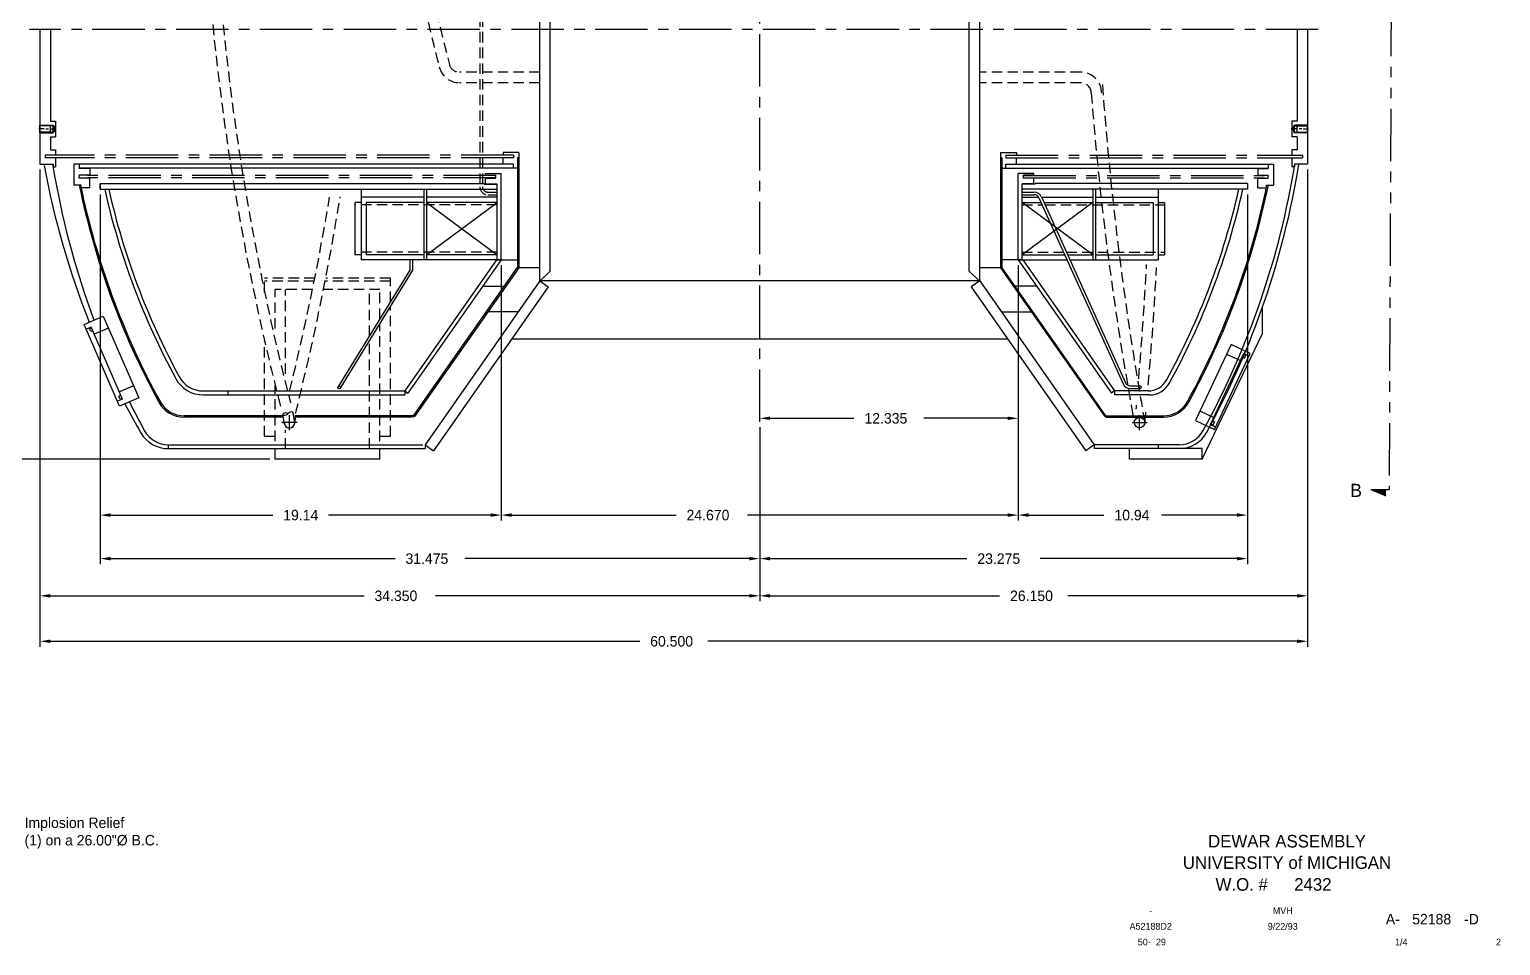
# Model space of a CAD drawing. Extents: x 3 to 138, y 0 to 89.
# Drawn here: x 66.9 to 137.1, y 0.2 to 43.9 of the extents above; entities that cross this region are included whole.
import ezdxf
from ezdxf.enums import TextEntityAlignment as Align

# ---------------------------------------------------------------- set-up
doc = ezdxf.new("R2010")
doc.units = 0
doc.header["$LTSCALE"] = 2
doc.header["$MEASUREMENT"] = 0
for name, pattern in [('CENTER', [2, 1.25, -0.25, 0.25, -0.25]), ('HIDDEN', [0.375, 0.25, -0.125]), ('PHANTOM', [2.5, 1.25, -0.25, 0.25, -0.25, 0.25, -0.25])]:
    doc.linetypes.add(name, pattern=pattern)
for name, color, linetype in [('CEN', 12, 'CENTER'), ('CUT', 10, 'PHANTOM'), ('DIM', 8, 'CONTINUOUS'), ('DWG', 13, 'CONTINUOUS'), ('HID', 6, 'HIDDEN'), ('TITLE', 5, 'CONTINUOUS')]:
    doc.layers.add(name, color=color, linetype=linetype)

msp = doc.modelspace()

# ---------------------------------------------------------------- linework, layer by layer
at = {"layer": 'CEN'}
for p, q in [((101.772, 25.175), (101.772, 63.086)), ((128.422, 43.899), (66.922, 43.899)), ((67.63, 39.149), (67.373, 39.149)), ((67.697, 39.149), (67.832, 39.149)), ((67.9, 39.149), (68.202, 39.149)), ((127.445, 39.149), (127.142, 39.149)), ((127.647, 39.149), (127.512, 39.149)), ((127.715, 39.149), (127.972, 39.149)), ((90.022, 37.9), (67.672, 37.9)), ((67.672, 37.9), (67.672, 37.774)), ((90.022, 37.774), (67.672, 37.774)), ((90.022, 37.9), (90.022, 37.774)), ((113.522, 37.9), (113.522, 37.774)), ((113.522, 37.9), (127.672, 37.9)), ((113.522, 37.774), (127.672, 37.774)), ((127.672, 37.9), (127.672, 37.774)), ((89.187, 36.937), (69.297, 36.937)), ((69.297, 36.812), (69.297, 36.937)), ((89.187, 36.812), (69.297, 36.812)), ((114.357, 36.937), (126.047, 36.937)), ((114.357, 36.812), (126.047, 36.812)), ((126.047, 36.812), (126.047, 36.937)), ((79.333, 24.779), (79.333, 25.499)), ((119.903, 24.779), (119.903, 25.499)), ((79.693, 25.139), (78.973, 25.139)), ((119.543, 25.139), (120.263, 25.139))]:
    msp.add_line(p, q, dxfattribs=at)
at = {"layer": 'CUT'}
for p, q in [((131.911, 45.116), (131.811, 21.948)), ((130.935, 21.948), (131.811, 21.948)), ((130.935, 21.948), (131.657, 21.645))]:
    msp.add_line(p, q, dxfattribs=at)
msp.add_solid([(130.935, 21.948), (131.657, 21.948), (131.657, 21.645)], dxfattribs=at)
at = {"layer": 'DIM'}
for p, q in [((67.422, 37.212), (67.422, 14.446)), ((127.922, 37.212), (127.922, 14.446)), ((70.297, 36.024), (70.297, 18.39)), ((125.047, 36.024), (125.047, 18.39)), ((85.872, 35.649), (89.247, 33.149)), ((85.872, 33.149), (89.247, 35.649)), ((117.672, 33.149), (114.297, 35.649)), ((117.672, 35.649), (114.297, 33.149)), ((89.437, 32.649), (89.437, 20.468)), ((114.107, 32.649), (114.107, 20.468)), ((101.772, 25.425), (101.772, 25.605)), ((102.272, 25.345), (106.273, 25.345)), ((113.607, 25.345), (109.606, 25.345)), ((101.772, 24.925), (101.772, 16.616)), ((114.107, 25.261), (114.107, 25.085)), ((78.397, 23.399), (64.785, 23.399)), ((114.107, 23.031), (114.107, 20.468)), ((70.797, 20.728), (78.534, 20.728)), ((88.937, 20.728), (81.201, 20.728)), ((89.437, 21.017), (89.437, 20.468)), ((89.937, 20.728), (97.782, 20.728)), ((113.607, 20.728), (101.198, 20.728)), ((114.607, 20.728), (118.202, 20.728)), ((124.547, 20.728), (120.952, 20.728)), ((70.797, 18.65), (84.368, 18.65)), ((101.272, 18.65), (87.701, 18.65)), ((102.272, 18.65), (111.66, 18.65)), ((124.547, 18.65), (115.16, 18.65)), ((67.922, 16.876), (82.889, 16.876)), ((101.272, 16.876), (86.306, 16.876)), ((102.272, 16.876), (113.222, 16.876)), ((127.422, 16.876), (116.472, 16.876)), ((67.922, 14.706), (96.047, 14.706)), ((127.422, 14.706), (99.297, 14.706))]:
    msp.add_line(p, q, dxfattribs=at)
for points in [[(102.272, 25.262), (102.272, 25.428), (101.772, 25.345)], [(113.607, 25.262), (113.607, 25.428), (114.107, 25.345)], [(70.797, 20.645), (70.797, 20.811), (70.297, 20.728)], [(88.937, 20.645), (88.937, 20.811), (89.437, 20.728)], [(89.937, 20.645), (89.937, 20.811), (89.437, 20.728)], [(113.607, 20.645), (113.607, 20.811), (114.107, 20.728)], [(114.607, 20.645), (114.607, 20.811), (114.107, 20.728)], [(124.547, 20.645), (124.547, 20.811), (125.047, 20.728)], [(70.797, 18.566), (70.797, 18.733), (70.297, 18.65)], [(101.272, 18.566), (101.272, 18.733), (101.772, 18.65)], [(102.272, 18.566), (102.272, 18.733), (101.772, 18.65)], [(124.547, 18.566), (124.547, 18.733), (125.047, 18.65)], [(67.922, 16.793), (67.922, 16.96), (67.422, 16.876)], [(101.272, 16.793), (101.272, 16.96), (101.772, 16.876)], [(102.272, 16.793), (102.272, 16.96), (101.772, 16.876)], [(127.422, 16.793), (127.422, 16.96), (127.922, 16.876)], [(67.922, 14.623), (67.922, 14.789), (67.422, 14.706)], [(127.422, 14.623), (127.422, 14.789), (127.922, 14.706)]]:
    msp.add_solid(points, dxfattribs=at)
at = {"layer": 'DWG'}
for p, q in [((91.272, 31.899), (91.272, 55.899)), ((112.272, 31.899), (112.272, 55.899)), ((91.772, 32.369), (91.772, 55.429)), ((111.772, 32.369), (111.772, 55.429)), ((67.422, 43.899), (67.422, 37.472)), ((67.922, 43.899), (67.922, 39.524)), ((127.422, 43.899), (127.422, 39.524)), ((127.922, 43.899), (127.922, 37.472)), ((67.422, 38.962), (67.422, 39.337)), ((67.422, 39.337), (68.047, 39.337)), ((67.922, 39.524), (68.172, 39.524)), ((68.047, 39.3), (68.047, 39.337)), ((68.172, 39.524), (68.172, 38.774)), ((127.172, 39.524), (127.172, 38.774)), ((127.422, 39.524), (127.172, 39.524)), ((127.297, 39.3), (127.297, 39.337)), ((127.922, 39.337), (127.297, 39.337)), ((127.922, 38.962), (127.922, 39.337)), ((68.047, 39.3), (67.422, 39.3)), ((68.047, 38.999), (67.422, 38.999)), ((67.422, 38.962), (68.047, 38.962)), ((67.922, 38.774), (67.922, 38.149)), ((67.922, 38.774), (68.172, 38.774)), ((68.084, 39.3), (68.047, 39.3)), ((68.047, 38.999), (68.047, 39.3)), ((68.084, 38.999), (68.047, 38.999)), ((68.047, 38.962), (68.047, 38.999)), ((68.084, 39.3), (68.131, 39.149)), ((68.084, 38.999), (68.084, 39.3)), ((68.131, 39.149), (68.084, 38.999)), ((127.422, 38.774), (127.172, 38.774)), ((127.261, 39.3), (127.213, 39.149)), ((127.213, 39.149), (127.261, 38.999)), ((127.261, 38.999), (127.261, 39.3)), ((127.261, 39.3), (127.297, 39.3)), ((127.261, 38.999), (127.297, 38.999)), ((127.297, 38.999), (127.297, 39.3)), ((127.297, 39.3), (127.922, 39.3)), ((127.297, 38.962), (127.297, 38.999)), ((127.297, 38.999), (127.922, 38.999)), ((127.922, 38.962), (127.297, 38.962)), ((127.422, 38.774), (127.422, 38.149)), ((67.922, 38.149), (68.172, 38.149)), ((68.172, 38.149), (68.172, 37.907)), ((90.272, 38.024), (89.522, 38.024)), ((89.522, 38.024), (89.522, 37.904)), ((90.272, 38.024), (90.272, 37.774)), ((113.272, 38.024), (113.272, 37.774)), ((113.272, 38.024), (114.022, 38.024)), ((114.022, 38.024), (114.022, 37.904)), ((127.422, 38.149), (127.172, 38.149)), ((127.172, 38.149), (127.172, 37.907)), ((67.422, 37.472), (68.047, 37.472)), ((68.172, 37.907), (67.672, 37.907)), ((68.172, 37.767), (67.672, 37.767)), ((68.047, 37.472), (68.047, 37.347)), ((68.047, 37.347), (68.172, 37.347)), ((68.172, 37.767), (68.172, 37.347)), ((69.047, 37.464), (69.047, 36.464)), ((69.297, 37.464), (69.047, 37.464)), ((90.022, 37.464), (69.297, 37.464)), ((69.297, 37.464), (69.297, 37.267)), ((90.022, 37.274), (69.297, 37.274)), ((69.797, 37.267), (69.297, 37.267)), ((69.797, 37.267), (69.797, 36.942)), ((90.022, 37.904), (89.522, 37.904)), ((90.022, 37.769), (89.522, 37.769)), ((89.522, 37.467), (89.522, 37.769)), ((90.022, 37.467), (89.522, 37.467)), ((90.022, 37.904), (90.022, 37.769)), ((90.022, 37.274), (90.022, 37.467)), ((90.209, 37.274), (90.022, 37.274)), ((90.209, 37.774), (90.209, 37.274)), ((90.272, 37.774), (90.209, 37.774)), ((90.209, 37.769), (90.272, 37.769)), ((90.209, 37.769), (90.209, 32.524)), ((90.272, 37.769), (90.272, 32.524)), ((113.272, 37.774), (113.335, 37.774)), ((113.335, 37.769), (113.272, 37.769)), ((113.272, 37.769), (113.272, 32.524)), ((113.272, 37.769), (113.272, 32.524)), ((113.335, 37.774), (113.335, 37.274)), ((113.335, 37.769), (113.335, 32.524)), ((113.335, 37.769), (113.335, 32.524)), ((113.335, 37.274), (113.522, 37.274)), ((113.522, 37.904), (114.022, 37.904)), ((113.522, 37.904), (113.522, 37.769)), ((113.522, 37.769), (114.022, 37.769)), ((113.522, 37.467), (114.022, 37.467)), ((113.522, 37.274), (113.522, 37.467)), ((113.522, 37.464), (126.047, 37.464)), ((113.522, 37.274), (126.047, 37.274)), ((114.022, 37.467), (114.022, 37.769)), ((125.547, 37.267), (126.047, 37.267)), ((125.547, 37.267), (125.547, 36.942)), ((126.047, 37.464), (126.297, 37.464)), ((126.047, 37.464), (126.047, 37.267)), ((126.297, 37.464), (126.297, 36.464)), ((127.172, 37.907), (127.672, 37.907)), ((127.172, 37.767), (127.172, 37.347)), ((127.172, 37.767), (127.672, 37.767)), ((127.297, 37.347), (127.172, 37.347)), ((127.922, 37.472), (127.297, 37.472)), ((127.297, 37.472), (127.297, 37.347)), ((69.797, 36.942), (69.297, 36.942)), ((69.297, 36.807), (69.297, 36.942)), ((69.797, 36.807), (69.297, 36.807)), ((69.797, 36.334), (69.797, 36.807)), ((70.297, 36.556), (88.617, 36.556)), ((70.297, 36.556), (70.297, 36.274)), ((70.297, 36.274), (70.297, 36.556)), ((88.617, 36.524), (88.617, 36.556)), ((88.617, 36.524), (89.247, 36.524)), ((88.687, 36.942), (88.687, 37.024)), ((88.687, 37.024), (89.437, 37.024)), ((88.687, 36.942), (89.187, 36.942)), ((88.687, 36.529), (88.687, 36.807)), ((88.687, 36.807), (89.187, 36.807)), ((88.687, 36.529), (89.247, 36.529)), ((89.187, 36.807), (89.187, 36.942)), ((89.247, 32.899), (89.247, 36.529)), ((89.437, 32.899), (89.437, 37.024)), ((114.107, 32.899), (114.107, 37.024)), ((114.857, 37.024), (114.107, 37.024)), ((114.297, 32.899), (114.297, 36.529)), ((114.857, 36.529), (114.297, 36.529)), ((114.927, 36.524), (114.297, 36.524)), ((114.857, 36.942), (114.357, 36.942)), ((114.357, 36.807), (114.357, 36.942)), ((114.857, 36.807), (114.357, 36.807)), ((114.857, 36.942), (114.857, 37.024)), ((114.857, 36.529), (114.857, 36.807)), ((114.927, 36.524), (114.927, 36.556)), ((125.047, 36.556), (114.927, 36.556)), ((125.047, 36.556), (125.047, 36.274)), ((125.547, 36.942), (126.047, 36.942)), ((125.547, 36.807), (126.047, 36.807)), ((125.547, 36.334), (125.547, 36.807)), ((126.047, 36.807), (126.047, 36.942)), ((69.389, 36.464), (69.047, 36.464)), ((69.389, 36.334), (69.389, 36.464)), ((69.797, 36.334), (69.389, 36.334)), ((70.297, 36.274), (89.247, 36.274)), ((82.747, 36.274), (82.747, 32.899)), ((85.747, 35.899), (82.747, 35.899)), ((85.747, 36.274), (85.747, 32.899)), ((85.872, 36.274), (85.872, 32.899)), ((89.247, 35.899), (85.872, 35.899)), ((88.796, 36.014), (89.234, 36.014)), ((125.047, 36.274), (114.297, 36.274)), ((114.297, 36.139), (114.872, 36.139)), ((114.297, 36.014), (114.872, 36.014)), ((114.297, 35.899), (115.082, 35.899)), ((115.1, 35.867), (119.112, 26.991)), ((115.214, 35.918), (119.226, 27.042)), ((115.222, 35.899), (117.672, 35.899)), ((117.672, 36.274), (117.672, 32.899)), ((117.797, 36.274), (117.797, 32.899)), ((117.797, 35.899), (120.797, 35.899)), ((120.797, 36.274), (120.797, 32.899)), ((125.547, 36.334), (125.956, 36.334)), ((125.956, 36.464), (126.297, 36.464)), ((125.956, 36.334), (125.956, 36.464)), ((82.447, 35.649), (82.447, 33.149)), ((82.747, 35.649), (82.447, 35.649)), ((82.997, 35.649), (82.997, 33.149)), ((85.747, 35.649), (82.997, 35.649)), ((89.247, 35.649), (85.872, 35.649)), ((114.297, 35.649), (115.198, 35.649)), ((115.335, 35.649), (117.672, 35.649)), ((117.797, 35.649), (120.547, 35.649)), ((120.547, 35.649), (120.547, 33.149)), ((120.797, 35.649), (121.097, 35.649)), ((121.097, 35.649), (121.097, 33.149)), ((82.747, 33.149), (82.447, 33.149)), ((85.747, 33.149), (82.997, 33.149)), ((89.247, 33.149), (85.872, 33.149)), ((114.297, 33.149), (116.328, 33.149)), ((116.465, 33.149), (117.672, 33.149)), ((117.797, 33.149), (120.547, 33.149)), ((120.797, 33.149), (121.097, 33.149)), ((85.08, 32.42), (81.641, 26.827)), ((85.204, 32.407), (81.764, 26.809)), ((89.247, 32.899), (82.747, 32.899)), ((89.208, 32.899), (84.832, 26.65)), ((89.437, 32.899), (84.986, 26.542)), ((85.08, 32.874), (85.08, 32.42)), ((85.205, 32.874), (85.205, 32.414)), ((85.25, 25.462), (90.195, 32.524)), ((90.272, 32.524), (85.302, 25.426)), ((89.437, 32.899), (89.208, 32.899)), ((89.247, 32.899), (89.437, 32.899)), ((89.247, 32.899), (89.437, 32.899)), ((89.437, 32.899), (90.209, 32.899)), ((90.272, 32.524), (90.195, 32.524)), ((90.272, 32.524), (90.195, 32.524)), ((90.272, 32.524), (90.195, 32.524)), ((90.272, 32.524), (90.209, 32.524)), ((90.272, 32.524), (90.209, 32.524)), ((90.272, 32.524), (90.209, 32.524)), ((91.272, 32.524), (90.272, 32.524)), ((91.302, 31.899), (91.772, 32.369)), ((112.242, 31.899), (111.772, 32.369)), ((113.272, 32.524), (112.272, 32.524)), ((113.272, 32.524), (113.335, 32.524)), ((113.272, 32.524), (113.349, 32.524)), ((113.272, 32.524), (113.335, 32.524)), ((113.272, 32.524), (113.349, 32.524)), ((113.272, 32.524), (113.335, 32.524)), ((113.272, 32.524), (113.335, 32.524)), ((113.272, 32.524), (113.349, 32.524)), ((113.272, 32.524), (118.242, 25.426)), ((113.272, 32.524), (118.242, 25.426)), ((114.107, 32.899), (113.335, 32.899)), ((118.294, 25.462), (113.349, 32.524)), ((118.294, 25.462), (113.349, 32.524)), ((114.297, 32.899), (114.107, 32.899)), ((114.107, 32.899), (114.337, 32.899)), ((114.297, 32.899), (114.107, 32.899)), ((114.107, 32.899), (114.337, 32.899)), ((114.297, 32.899), (114.107, 32.899)), ((114.107, 32.899), (118.559, 26.542)), ((114.107, 32.899), (118.559, 26.542)), ((114.297, 32.899), (116.441, 32.899)), ((114.337, 32.899), (118.713, 26.65)), ((114.337, 32.899), (118.713, 26.65)), ((116.578, 32.899), (120.797, 32.899)), ((91.272, 31.899), (85.802, 24.087)), ((91.682, 31.612), (86.211, 23.8)), ((88.559, 31.645), (89.583, 31.65)), ((91.272, 31.899), (91.682, 31.612)), ((91.272, 31.899), (91.302, 31.899)), ((111.772, 31.899), (91.302, 31.899)), ((112.272, 31.899), (111.772, 31.899)), ((112.272, 31.899), (111.863, 31.612)), ((111.863, 31.612), (117.333, 23.8)), ((112.272, 31.899), (112.242, 31.899)), ((112.272, 31.899), (117.743, 24.087)), ((114.986, 31.645), (113.962, 31.65)), ((69.531, 29.827), (70.448, 30.225)), ((70.448, 30.225), (72.14, 26.326)), ((90.236, 30.419), (88.798, 30.419)), ((113.309, 30.419), (114.746, 30.419)), ((114.753, 30.409), (114.805, 30.445)), ((125.77, 29.399), (125.77, 30.62)), ((71.222, 25.928), (69.531, 29.827)), ((69.869, 29.701), (69.63, 29.598)), ((69.885, 29.665), (69.784, 29.621)), ((69.846, 29.479), (69.784, 29.621)), ((69.946, 29.523), (69.846, 29.479)), ((71.361, 26.261), (69.869, 29.701)), ((70.697, 29.652), (70.018, 29.357)), ((89.949, 29.138), (113.595, 29.138)), ((124.268, 28.866), (122.571, 25.244)), ((122.895, 23.399), (125.77, 29.399)), ((125.174, 28.441), (124.268, 28.866)), ((123.294, 25.043), (124.885, 28.439)), ((123.476, 24.819), (125.174, 28.441)), ((124.056, 28.413), (124.726, 28.099)), ((124.802, 28.262), (124.902, 28.215)), ((124.868, 28.402), (124.968, 28.356)), ((124.885, 28.439), (125.121, 28.328)), ((124.902, 28.215), (124.968, 28.356)), ((71.891, 26.9), (71.212, 26.605)), ((119.454, 26.895), (119.938, 26.895)), ((119.454, 26.77), (119.938, 26.77)), ((71.361, 26.261), (71.123, 26.158)), ((71.284, 26.44), (71.183, 26.396)), ((71.244, 26.254), (71.183, 26.396)), ((72.14, 26.326), (71.222, 25.928)), ((71.345, 26.298), (71.244, 26.254)), ((75.219, 26.65), (76.407, 26.65)), ((75.219, 26.462), (76.407, 26.462)), ((76.407, 26.65), (84.832, 26.65)), ((76.407, 26.462), (76.407, 26.65)), ((76.407, 26.462), (84.832, 26.462)), ((84.832, 26.65), (84.986, 26.542)), ((84.832, 26.65), (84.832, 26.462)), ((118.713, 26.65), (118.559, 26.542)), ((118.713, 26.65), (118.559, 26.542)), ((120.31, 26.65), (118.713, 26.65)), ((118.713, 26.65), (118.713, 26.462)), ((118.713, 26.65), (118.713, 26.462)), ((120.384, 26.462), (118.713, 26.462)), ((79.046, 25.462), (74.304, 25.462)), ((79.046, 25.399), (74.304, 25.399)), ((75.082, 25.399), (75.082, 25.462)), ((79.089, 25.066), (79.019, 25.533)), ((79.583, 25.139), (79.514, 25.607)), ((79.602, 25.39), (79.583, 25.124)), ((85.25, 25.462), (79.589, 25.462)), ((85.206, 25.399), (79.589, 25.399)), ((85.25, 25.462), (85.302, 25.426)), ((85.25, 25.462), (85.25, 25.399)), ((118.294, 25.462), (118.242, 25.426)), ((118.294, 25.462), (118.242, 25.426)), ((118.294, 25.462), (120.262, 25.462)), ((118.294, 25.462), (118.294, 25.399)), ((118.294, 25.462), (118.294, 25.399)), ((118.294, 25.399), (120.262, 25.399)), ((120.262, 25.462), (121.041, 25.462)), ((120.262, 25.399), (120.262, 25.462)), ((120.262, 25.399), (121.041, 25.399)), ((122.783, 25.696), (123.453, 25.382)), ((122.571, 25.244), (123.476, 24.819)), ((123.294, 25.043), (123.529, 24.933)), ((123.311, 25.079), (123.411, 25.032)), ((123.377, 25.219), (123.476, 25.173)), ((123.411, 25.032), (123.476, 25.173)), ((73.562, 24.087), (85.692, 24.087)), ((73.562, 23.899), (73.562, 24.087)), ((73.562, 23.899), (85.802, 23.899)), ((78.647, 23.399), (78.647, 23.879)), ((83.647, 23.399), (83.647, 23.879)), ((85.802, 24.087), (86.211, 23.8)), ((85.802, 24.087), (85.802, 23.899)), ((117.743, 24.087), (117.333, 23.8)), ((120.808, 24.087), (117.743, 24.087)), ((117.743, 24.087), (117.743, 23.899)), ((120.808, 23.899), (117.743, 23.899)), ((122.895, 23.899), (119.422, 23.899)), ((119.422, 23.399), (119.422, 23.899)), ((120.808, 23.899), (120.808, 24.087)), ((121.792, 24.087), (120.808, 24.087)), ((122.123, 23.899), (120.808, 23.899)), ((122.895, 23.399), (122.895, 23.899)), ((83.647, 23.399), (78.647, 23.399)), ((122.895, 23.399), (119.422, 23.399))]:
    msp.add_line(p, q, dxfattribs=at)
for centre, radius in [((81.702, 26.818), 0.0625), ((119.923, 26.828), 0.0625), ((119.903, 25.139), 0.25)]:
    msp.add_circle(centre, radius, dxfattribs=at)
for centre, radius, start, end in [((106.951, 44.706), 40, 190.5168, 201.67142), ((107.317, 43.899), 39.812, 189.29074, 200.38724), ((88.028, 43.899), 39.812, 331.28022, 350.70926), ((88.028, 43.899), 40, 331.28034, 350.7532), ((105.543, 43.899), 37, 191.59228, 208.73124), ((105.543, 43.899), 36.937, 191.61233, 208.73124), ((104.544, 43.899), 34.875, 192.62894, 208.5238), ((104.544, 43.899), 34.687, 192.69852, 208.5238), ((114.872, 35.764), 0.375, 24.32674, 90), ((114.872, 35.764), 0.25, 24.32674, 90), ((90.801, 43.899), 34.687, 331.16017, 347.30148), ((90.801, 43.899), 34.875, 331.03492, 347.37106), ((89.802, 43.899), 36.937, 331.26876, 348.38767), ((89.802, 43.899), 37, 331.26876, 348.40772), ((75.219, 27.962), 1.5, 208.5238, 270), ((75.219, 27.962), 1.312, 208.5238, 270), ((119.454, 27.145), 0.375, 204.32674, 270), ((119.454, 27.145), 0.25, 204.32674, 270), ((120.31, 27.65), 1, 270, 331.16017), ((120.384, 27.525), 1.063, 270, 331.03492), ((106.875, 44.668), 40, 207.76345, 210.0327), ((107.317, 43.899), 39.812, 206.5065, 208.71978), ((74.304, 26.774), 1.375, 208.73124, 270), ((74.304, 26.774), 1.312, 208.73124, 270), ((121.041, 26.774), 1.312, 270, 331.26876), ((121.041, 26.774), 1.375, 270, 331.26876), ((79.067, 25.54), 0.0465, 131.32727, 189.46648), ((79.067, 25.539), 0.0465, 187.70083, 245.84005), ((79.147, 25.377), 0.227, 58.13503, 119.1277), ((79.095, 25.719), 0.227, 258.03962, 319.03228), ((79.438, 25.421), 0.227, 78.03962, 139.03228), ((79.466, 25.601), 0.0465, 7.70083, 65.84004), ((73.544, 25.399), 1.5, 210.0327, 270), ((73.553, 25.399), 1.312, 208.71978, 270), ((79.333, 25.139), 0.25, 183.15238, 356.98327), ((121.791, 25.399), 1.5, 270, 331.28034), ((121.792, 25.399), 1.312, 270, 331.28022)]:
    msp.add_arc(centre, radius, start, end, dxfattribs=at)
at = {"layer": 'HID'}
for p, q in [((88.421, 55.031), (88.421, 36.389)), ((88.546, 55.031), (88.546, 36.389)), ((91.272, 41.857), (87.446, 41.857)), ((117.097, 41.857), (112.272, 41.857)), ((91.272, 41.357), (87.446, 41.357)), ((117.097, 41.357), (112.272, 41.357)), ((67.422, 39.337), (67.922, 39.337)), ((67.922, 39.312), (67.922, 39.337)), ((127.422, 39.312), (127.422, 39.337)), ((127.922, 39.337), (127.422, 39.337)), ((67.422, 38.962), (67.922, 38.962)), ((67.922, 38.986), (67.922, 39.312)), ((67.922, 38.962), (67.922, 38.986)), ((127.422, 38.986), (127.422, 39.312)), ((127.422, 38.962), (127.422, 38.986)), ((127.922, 38.962), (127.422, 38.962)), ((88.796, 36.139), (89.234, 36.139)), ((89.247, 35.524), (82.447, 35.524)), ((114.297, 35.524), (115.255, 35.524)), ((115.392, 35.524), (121.097, 35.524)), ((89.247, 33.274), (82.447, 33.274)), ((114.297, 33.274), (116.272, 33.274)), ((116.409, 33.274), (121.097, 33.274)), ((78.147, 31.343), (78.147, 32.034)), ((80.538, 32.034), (78.147, 32.034)), ((80.509, 31.886), (78.147, 31.886)), ((84.147, 31.886), (81.032, 31.886)), ((84.147, 32.034), (81.061, 32.034)), ((84.147, 30.903), (84.147, 32.034)), ((78.647, 29.628), (78.647, 31.487)), ((80.428, 31.487), (78.647, 31.487)), ((79.147, 27.46), (79.147, 31.487)), ((83.647, 31.487), (80.953, 31.487)), ((83.147, 29.277), (83.147, 31.487)), ((83.647, 30.09), (83.647, 31.487)), ((84.147, 24.489), (84.147, 30.687)), ((83.647, 24.258), (83.647, 29.873)), ((78.147, 24.489), (78.147, 29.016)), ((83.147, 23.899), (83.147, 29.06)), ((78.647, 24.258), (78.647, 26.909)), ((79.147, 23.899), (79.147, 24.774)), ((78.147, 24.489), (78.647, 24.489)), ((83.647, 24.489), (84.147, 24.489))]:
    msp.add_line(p, q, dxfattribs=at)
for centre, radius, start, end in [((204.266, 72.46), 121.636, 186.34531, 194.45026), ((204.266, 72.46), 121.136, 186.13528, 194.45026), ((196.693, 56.259), 121.636, 179.36443, 194.56023), ((196.693, 56.259), 121.136, 179.36443, 194.42645), ((87.446, 42.357), 0.5, 194.45026, 270), ((87.446, 42.357), 1, 194.45026, 270), ((117.097, 40.857), 1, 0, 90), ((117.097, 40.857), 0.5, 0, 90), ((265.625, 52.222), 148.464, 184.39025, 190.51054), ((273.509, 52.607), 155.796, 184.1737, 190.15456), ((-40.206, 56.12), 123.124, 346.14789, 350.54562), ((-41.296, 55.917), 124.666, 345.91284, 350.76387), ((88.796, 36.389), 0.375, 180, 270), ((88.796, 36.389), 0.25, 180, 270), ((-54.521, 41.975), 175.005, 355.1689, 356.95748), ((-53.998, 42.102), 174.974, 355.02386, 356.86788), ((-54.278, 44.323), 175.005, 353.91744, 353.97929), ((-53.753, 44.443), 174.974, 353.66625, 353.87692)]:
    msp.add_arc(centre, radius, start, end, dxfattribs=at)

# ---------------------------------------------------------------- texts
at = {"layer": 'CUT'}
msp.add_text('B', height=0.625, dxfattribs=at).set_placement((130.236, 21.594), align=Align.CENTER)
at = {"layer": 'DIM'}
for s, p in [('12.335', (106.773, 25.095)), ('19.14', (79.034, 20.478)), ('24.670', (98.282, 20.478)), ('10.94', (118.702, 20.478)), ('31.475', (84.868, 18.4)), ('23.275', (112.16, 18.4)), ('34.350', (83.389, 16.626)), ('26.150', (113.722, 16.626)), ('60.500', (96.547, 14.456)), ('Implosion Relief', (66.689, 5.798)), ('(1) on a 26.00"%%c B.C.', (66.689, 4.965))]:
    msp.add_text(s, height=0.5, dxfattribs=at).set_placement(p)
at = {"layer": 'TITLE'}
for s, height, p in [('DEWAR ASSEMBLY', 0.6, (126.938, 5.168)), ('UNIVERSITY of MICHIGAN', 0.6, (126.938, 4.158)), ('W.O. #', 0.6, (124.776, 3.106)), ('2432', 0.6, (128.173, 3.106)), ('-', 0.32, (120.435, 1.859)), ('MVH', 0.32, (126.735, 1.859)), ('A-', 0.5, (131.99, 1.45)), ('52188', 0.5, (133.843, 1.45)), ('-D', 0.5, (135.741, 1.45)), ('A52188D2', 0.32, (120.435, 1.109)), ('9/22/93', 0.32, (126.735, 1.109)), ('50-', 0.32, (120.127, 0.359)), ('29', 0.32, (120.921, 0.359)), ('1/4', 0.32, (132.389, 0.359)), ('2', 0.32, (137.033, 0.359))]:
    msp.add_text(s, height=height, dxfattribs=at).set_placement(p, align=Align.MIDDLE)

doc.saveas('drawing.dxf')
